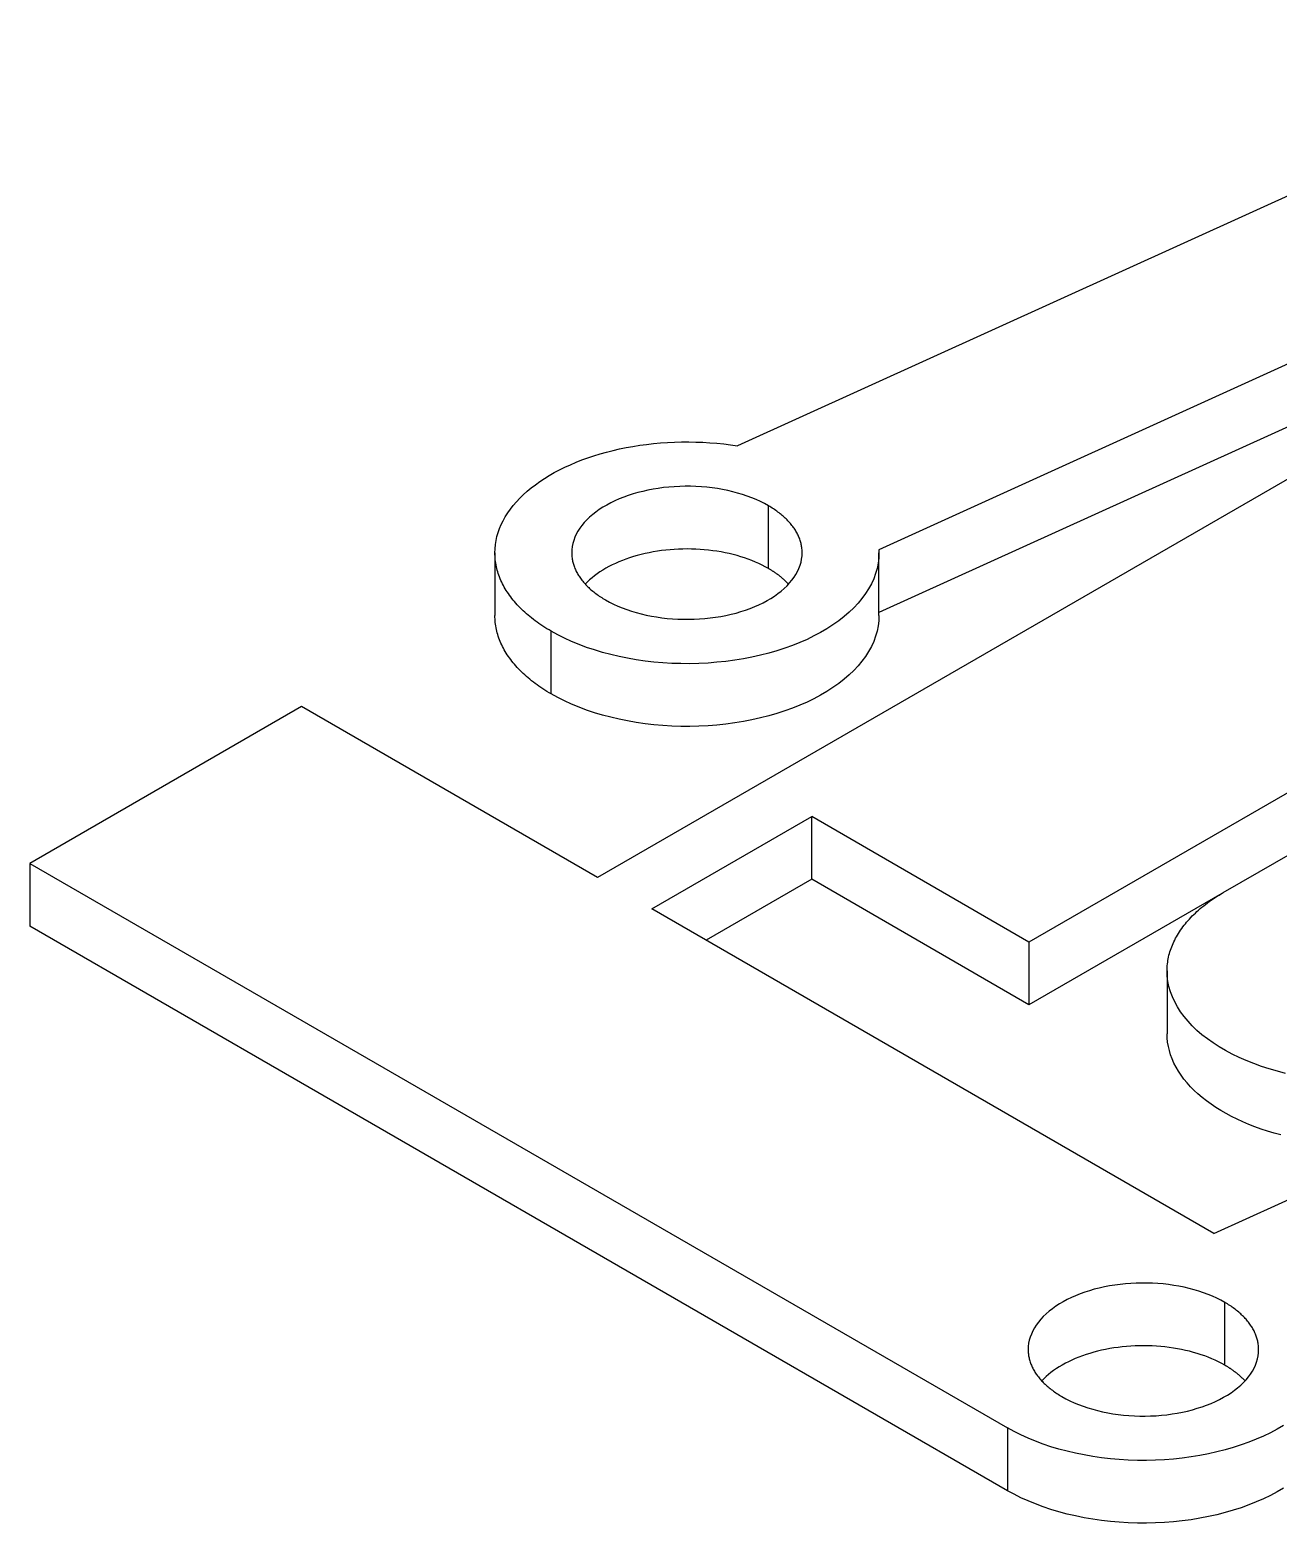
# Model space of a CAD drawing. Header units: millimetres. Extents: x 50 to 268, y 35 to 119.
# Drawn here: x 243 to 248.12, y 107.01 to 113.14 of the extents above; entities that cross this region are included whole.
import ezdxf

# ---------------------------------------------------------------- set-up
doc = ezdxf.new("R2010")
doc.units = ezdxf.units.MM
doc.header["$LTSCALE"] = 0.05
doc.layers.add('iso_model', color=7, linetype='Continuous', lineweight=25)

msp = doc.modelspace()

# ---------------------------------------------------------------- linework, layer by layer
at = {"layer": 'iso_model', "lineweight": 25}
for p, q in [((250.642, 113.5821), (245.9013, 111.4297)), ((251.1399, 113.119), (246.4813, 111.0039)), ((249.9919, 112.3528), (245.3275, 109.6598)), ((249.8933, 112.2959), (246.4816, 110.7469)), ((247.8935, 109.5983), (251.9024, 111.9128)), ((251.1055, 111.7099), (247.0966, 109.3954)), ((246.0283, 110.9268), (246.0283, 111.184)), ((244.9068, 110.9911), (244.9068, 110.7339)), ((246.4816, 110.7339), (246.4816, 110.9911)), ((245.1374, 110.4125), (245.1374, 110.6696)), ((244.1136, 110.3606), (243, 109.7177)), ((245.3275, 109.6598), (244.1136, 110.3606)), ((247.855, 108.2006), (252.5136, 110.3157)), ((245.5502, 109.5312), (246.2057, 109.9097)), ((247.0966, 109.3954), (246.2057, 109.9097)), ((246.2057, 109.6525), (246.2057, 109.9097)), ((243, 109.7177), (243, 109.4605)), ((243, 109.7177), (247.0089, 107.4032)), ((246.2057, 109.6525), (245.7729, 109.4026)), ((247.0966, 109.1382), (246.2057, 109.6525)), ((247.8876, 109.5949), (247.0966, 109.1382)), ((247.855, 108.2006), (245.5502, 109.5312)), ((247.0089, 107.146), (243, 109.4605)), ((247.0966, 109.3954), (247.0966, 109.1382)), ((247.6628, 109.2768), (247.6628, 109.0196)), ((247.8998, 107.6604), (247.8998, 107.9175)), ((247.0089, 107.4032), (247.0089, 107.146))]:
    msp.add_line(p, q, dxfattribs=at)
for points in [[(244.9068, 110.9911, 0), (244.9073, 111.0078, 0), (244.9089, 111.0245, 0), (244.9115, 111.0411, 0), (244.9153, 111.0577, 0), (244.92, 111.0741, 0), (244.9258, 111.0905, 0), (244.9327, 111.1067, 0), (244.9405, 111.1228, 0), (244.9494, 111.1387, 0), (244.9593, 111.1544, 0), (244.9702, 111.1699, 0), (244.9821, 111.1851, 0), (244.9949, 111.2001, 0), (245.0087, 111.2148, 0), (245.0233, 111.2291, 0), (245.0389, 111.2432, 0), (245.0554, 111.2569, 0), (245.0728, 111.2703, 0), (245.0909, 111.2833, 0), (245.1099, 111.2959, 0), (245.1297, 111.3081, 0), (245.1503, 111.3198, 0), (245.1716, 111.3311, 0), (245.1935, 111.342, 0), (245.2162, 111.3524, 0), (245.2395, 111.3623, 0), (245.2634, 111.3717, 0), (245.2879, 111.3805, 0), (245.313, 111.3889, 0), (245.3386, 111.3967, 0), (245.3646, 111.404, 0), (245.3911, 111.4107, 0), (245.418, 111.4168, 0), (245.4453, 111.4224, 0), (245.4729, 111.4274, 0), (245.5008, 111.4318, 0), (245.5289, 111.4356, 0), (245.5573, 111.4388, 0), (245.5859, 111.4414, 0), (245.6146, 111.4434, 0), (245.6435, 111.4448, 0), (245.6724, 111.4455, 0), (245.7013, 111.4457, 0), (245.7302, 111.4452, 0), (245.7591, 111.4442, 0), (245.7879, 111.4425, 0), (245.8165, 111.4402, 0), (245.845, 111.4373, 0), (245.8733, 111.4338, 0), (245.9013, 111.4297, 0)], [(246.0283, 111.184, 0), (246.0122, 111.1928, 0), (245.9953, 111.2013, 0), (245.9779, 111.2092, 0), (245.9597, 111.2167, 0), (245.941, 111.2237, 0), (245.9218, 111.2301, 0), (245.902, 111.2361, 0), (245.8818, 111.2414, 0), (245.8612, 111.2463, 0), (245.8402, 111.2505, 0), (245.8189, 111.2542, 0), (245.7973, 111.2573, 0), (245.7754, 111.2598, 0), (245.7534, 111.2617, 0), (245.7313, 111.263, 0), (245.709, 111.2637, 0), (245.6868, 111.2638, 0), (245.6645, 111.2633, 0), (245.6423, 111.2622, 0), (245.6203, 111.2605, 0), (245.5984, 111.2582, 0), (245.5767, 111.2553, 0), (245.5553, 111.2518, 0), (245.5342, 111.2477, 0), (245.5134, 111.2431, 0), (245.493, 111.2379, 0), (245.4731, 111.2322, 0), (245.4537, 111.2259, 0), (245.4348, 111.2191, 0), (245.4165, 111.2118, 0), (245.3988, 111.204, 0), (245.3818, 111.1957, 0), (245.3654, 111.187, 0), (245.3498, 111.1778, 0), (245.3349, 111.1682, 0), (245.3209, 111.1583, 0), (245.3077, 111.1479, 0), (245.2953, 111.1373, 0), (245.2838, 111.1262, 0), (245.2732, 111.1149, 0), (245.2636, 111.1033, 0), (245.2549, 111.0915, 0), (245.2472, 111.0795, 0), (245.2405, 111.0672, 0), (245.2348, 111.0548, 0), (245.2301, 111.0422, 0), (245.2264, 111.0295, 0), (245.2238, 111.0168, 0), (245.2223, 111.0039, 0), (245.2217, 110.9911, 0)], [(246.1666, 110.9911, 0), (246.1666, 110.9954, 0), (246.1664, 110.9997, 0), (246.1661, 111.0039, 0), (246.1657, 111.0082, 0), (246.1652, 111.0125, 0), (246.1645, 111.0168, 0), (246.1638, 111.021, 0), (246.1629, 111.0253, 0), (246.1619, 111.0295, 0), (246.1608, 111.0338, 0), (246.1596, 111.038, 0), (246.1583, 111.0422, 0), (246.1568, 111.0464, 0), (246.1553, 111.0506, 0), (246.1536, 111.0548, 0), (246.1518, 111.0589, 0), (246.1499, 111.0631, 0), (246.1479, 111.0672, 0), (246.1458, 111.0713, 0), (246.1435, 111.0754, 0), (246.1412, 111.0795, 0), (246.1387, 111.0835, 0), (246.1361, 111.0875, 0), (246.1335, 111.0915, 0), (246.1307, 111.0955, 0), (246.1278, 111.0994, 0), (246.1248, 111.1033, 0), (246.1217, 111.1072, 0), (246.1185, 111.1111, 0), (246.1152, 111.1149, 0), (246.1117, 111.1187, 0), (246.1082, 111.1225, 0), (246.1046, 111.1262, 0), (246.1009, 111.1299, 0), (246.097, 111.1336, 0), (246.0931, 111.1373, 0), (246.0891, 111.1409, 0), (246.0849, 111.1444, 0), (246.0807, 111.1479, 0), (246.0764, 111.1514, 0), (246.072, 111.1549, 0), (246.0675, 111.1583, 0), (246.0629, 111.1616, 0), (246.0582, 111.165, 0), (246.0534, 111.1682, 0), (246.0486, 111.1715, 0), (246.0436, 111.1747, 0), (246.0386, 111.1778, 0), (246.0335, 111.1809, 0), (246.0283, 111.184, 0)], [(246.0283, 110.9268, 0), (246.0156, 110.9339, 0), (246.0024, 110.9406, 0), (245.9889, 110.9471, 0), (245.9749, 110.9533, 0), (245.9605, 110.9592, 0), (245.9458, 110.9648, 0), (245.9307, 110.9701, 0), (245.9153, 110.975, 0), (245.8995, 110.9796, 0), (245.8835, 110.9838, 0), (245.8673, 110.9877, 0), (245.8507, 110.9913, 0), (245.834, 110.9945, 0), (245.8171, 110.9973, 0), (245.8, 110.9998, 0), (245.7827, 111.0019, 0), (245.7654, 111.0036, 0), (245.7479, 111.0049, 0), (245.7303, 111.0059, 0), (245.7127, 111.0065, 0), (245.6951, 111.0067, 0), (245.6775, 111.0065, 0), (245.6599, 111.006, 0), (245.6423, 111.005, 0), (245.6249, 111.0037, 0), (245.6075, 111.0021, 0), (245.5902, 111, 0), (245.5731, 110.9976, 0), (245.5562, 110.9948, 0), (245.5394, 110.9916, 0), (245.5229, 110.9881, 0), (245.5066, 110.9843, 0), (245.4905, 110.98, 0), (245.4748, 110.9755, 0), (245.4593, 110.9706, 0), (245.4442, 110.9654, 0), (245.4294, 110.9598, 0), (245.415, 110.954, 0), (245.401, 110.9478, 0), (245.3874, 110.9413, 0), (245.3742, 110.9346, 0), (245.3614, 110.9276, 0), (245.3492, 110.9203, 0), (245.3374, 110.9127, 0), (245.3261, 110.9049, 0), (245.3153, 110.8968, 0), (245.305, 110.8886, 0), (245.2953, 110.8801, 0), (245.2861, 110.8714, 0), (245.2775, 110.8625, 0)], [(246.4813, 111.0039, 0), (246.4813, 111.0037, 0), (246.4813, 111.0034, 0), (246.4813, 111.0031, 0), (246.4813, 111.0029, 0), (246.4814, 111.0026, 0), (246.4814, 111.0024, 0), (246.4814, 111.0021, 0), (246.4814, 111.0019, 0), (246.4814, 111.0016, 0), (246.4814, 111.0013, 0), (246.4814, 111.0011, 0), (246.4814, 111.0008, 0), (246.4814, 111.0006, 0), (246.4815, 111.0003, 0), (246.4815, 111.0001, 0), (246.4815, 110.9998, 0), (246.4815, 110.9996, 0), (246.4815, 110.9993, 0), (246.4815, 110.999, 0), (246.4815, 110.9988, 0), (246.4815, 110.9985, 0), (246.4815, 110.9983, 0), (246.4815, 110.998, 0), (246.4815, 110.9978, 0), (246.4815, 110.9975, 0), (246.4815, 110.9972, 0), (246.4815, 110.997, 0), (246.4816, 110.9967, 0), (246.4816, 110.9965, 0), (246.4816, 110.9962, 0), (246.4816, 110.996, 0), (246.4816, 110.9957, 0), (246.4816, 110.9955, 0), (246.4816, 110.9952, 0), (246.4816, 110.9949, 0), (246.4816, 110.9947, 0), (246.4816, 110.9944, 0), (246.4816, 110.9942, 0), (246.4816, 110.9939, 0), (246.4816, 110.9937, 0), (246.4816, 110.9934, 0), (246.4816, 110.9931, 0), (246.4816, 110.9929, 0), (246.4816, 110.9926, 0), (246.4816, 110.9924, 0), (246.4816, 110.9921, 0), (246.4816, 110.9919, 0), (246.4816, 110.9916, 0), (246.4816, 110.9914, 0), (246.4816, 110.9911, 0)], [(245.1374, 110.6696, 0), (245.1287, 110.6747, 0), (245.1202, 110.6799, 0), (245.1118, 110.6851, 0), (245.1035, 110.6905, 0), (245.0954, 110.6958, 0), (245.0875, 110.7013, 0), (245.0797, 110.7069, 0), (245.072, 110.7125, 0), (245.0645, 110.7181, 0), (245.0572, 110.7239, 0), (245.05, 110.7297, 0), (245.0429, 110.7356, 0), (245.0361, 110.7415, 0), (245.0293, 110.7475, 0), (245.0228, 110.7536, 0), (245.0164, 110.7597, 0), (245.0102, 110.7659, 0), (245.0042, 110.7721, 0), (244.9983, 110.7784, 0), (244.9926, 110.7847, 0), (244.9871, 110.7911, 0), (244.9817, 110.7975, 0), (244.9765, 110.804, 0), (244.9715, 110.8105, 0), (244.9667, 110.8171, 0), (244.9621, 110.8237, 0), (244.9576, 110.8304, 0), (244.9533, 110.8371, 0), (244.9492, 110.8438, 0), (244.9453, 110.8506, 0), (244.9416, 110.8574, 0), (244.938, 110.8643, 0), (244.9347, 110.8711, 0), (244.9315, 110.878, 0), (244.9285, 110.885, 0), (244.9257, 110.8919, 0), (244.9231, 110.8989, 0), (244.9207, 110.9059, 0), (244.9185, 110.9129, 0), (244.9165, 110.92, 0), (244.9146, 110.927, 0), (244.913, 110.9341, 0), (244.9115, 110.9412, 0), (244.9103, 110.9483, 0), (244.9092, 110.9554, 0), (244.9083, 110.9626, 0), (244.9076, 110.9697, 0), (244.9072, 110.9768, 0), (244.9069, 110.984, 0), (244.9068, 110.9911, 0)], [(246.4816, 110.9911, 0), (246.4807, 110.9697, 0), (246.4781, 110.9483, 0), (246.4738, 110.927, 0), (246.4677, 110.9059, 0), (246.4599, 110.885, 0), (246.4503, 110.8643, 0), (246.4392, 110.8438, 0), (246.4263, 110.8237, 0), (246.4119, 110.804, 0), (246.3958, 110.7847, 0), (246.3782, 110.7659, 0), (246.359, 110.7475, 0), (246.3384, 110.7297, 0), (246.3164, 110.7125, 0), (246.293, 110.6958, 0), (246.2682, 110.6799, 0), (246.2422, 110.6646, 0), (246.2149, 110.6501, 0), (246.1865, 110.6363, 0), (246.157, 110.6233, 0), (246.1265, 110.6111, 0), (246.095, 110.5998, 0), (246.0626, 110.5893, 0), (246.0295, 110.5797, 0), (245.9955, 110.5711, 0), (245.9609, 110.5634, 0), (245.9257, 110.5566, 0), (245.89, 110.5508, 0), (245.8539, 110.5459, 0), (245.8174, 110.5421, 0), (245.7806, 110.5392, 0), (245.7436, 110.5374, 0), (245.7066, 110.5365, 0), (245.6695, 110.5367, 0), (245.6324, 110.5379, 0), (245.5955, 110.5401, 0), (245.5588, 110.5433, 0), (245.5224, 110.5474, 0), (245.4864, 110.5526, 0), (245.4509, 110.5587, 0), (245.4159, 110.5658, 0), (245.3815, 110.5739, 0), (245.3478, 110.5828, 0), (245.3148, 110.5927, 0), (245.2828, 110.6035, 0), (245.2516, 110.6151, 0), (245.2214, 110.6275, 0), (245.1923, 110.6408, 0), (245.1642, 110.6549, 0), (245.1374, 110.6696, 0)], [(245.2217, 110.9911, 0), (245.2218, 110.9868, 0), (245.222, 110.9825, 0), (245.2223, 110.9782, 0), (245.2227, 110.974, 0), (245.2232, 110.9697, 0), (245.2238, 110.9654, 0), (245.2246, 110.9612, 0), (245.2255, 110.9569, 0), (245.2264, 110.9527, 0), (245.2276, 110.9484, 0), (245.2288, 110.9442, 0), (245.2301, 110.94, 0), (245.2316, 110.9358, 0), (245.2331, 110.9316, 0), (245.2348, 110.9274, 0), (245.2366, 110.9233, 0), (245.2385, 110.9191, 0), (245.2405, 110.915, 0), (245.2426, 110.9109, 0), (245.2449, 110.9068, 0), (245.2472, 110.9027, 0), (245.2497, 110.8987, 0), (245.2522, 110.8947, 0), (245.2549, 110.8907, 0), (245.2577, 110.8867, 0), (245.2606, 110.8828, 0), (245.2636, 110.8788, 0), (245.2667, 110.875, 0), (245.2699, 110.8711, 0), (245.2732, 110.8673, 0), (245.2767, 110.8635, 0), (245.2802, 110.8597, 0), (245.2838, 110.856, 0), (245.2875, 110.8522, 0), (245.2914, 110.8486, 0), (245.2953, 110.8449, 0), (245.2993, 110.8413, 0), (245.3034, 110.8378, 0), (245.3077, 110.8343, 0), (245.312, 110.8308, 0), (245.3164, 110.8273, 0), (245.3209, 110.8239, 0), (245.3255, 110.8206, 0), (245.3302, 110.8172, 0), (245.3349, 110.8139, 0), (245.3398, 110.8107, 0), (245.3447, 110.8075, 0), (245.3498, 110.8044, 0), (245.3549, 110.8013, 0), (245.3601, 110.7982, 0)], [(245.3601, 110.7982, 0), (245.3762, 110.7893, 0), (245.393, 110.7809, 0), (245.4105, 110.773, 0), (245.4286, 110.7655, 0), (245.4473, 110.7585, 0), (245.4666, 110.7521, 0), (245.4863, 110.7461, 0), (245.5066, 110.7408, 0), (245.5272, 110.7359, 0), (245.5482, 110.7317, 0), (245.5695, 110.728, 0), (245.5911, 110.7249, 0), (245.613, 110.7224, 0), (245.635, 110.7205, 0), (245.6571, 110.7192, 0), (245.6794, 110.7185, 0), (245.7016, 110.7184, 0), (245.7239, 110.7189, 0), (245.746, 110.72, 0), (245.7681, 110.7217, 0), (245.79, 110.724, 0), (245.8117, 110.7269, 0), (245.8331, 110.7304, 0), (245.8542, 110.7345, 0), (245.875, 110.7391, 0), (245.8954, 110.7443, 0), (245.9153, 110.75, 0), (245.9347, 110.7563, 0), (245.9536, 110.7631, 0), (245.9719, 110.7704, 0), (245.9896, 110.7782, 0), (246.0066, 110.7865, 0), (246.023, 110.7952, 0), (246.0386, 110.8044, 0), (246.0534, 110.8139, 0), (246.0675, 110.8239, 0), (246.0807, 110.8343, 0), (246.0931, 110.8449, 0), (246.1046, 110.856, 0), (246.1152, 110.8673, 0), (246.1248, 110.8788, 0), (246.1335, 110.8907, 0), (246.1412, 110.9027, 0), (246.1479, 110.915, 0), (246.1536, 110.9274, 0), (246.1583, 110.94, 0), (246.1619, 110.9527, 0), (246.1645, 110.9654, 0), (246.1661, 110.9782, 0), (246.1666, 110.9911, 0)], [(246.1109, 110.8625, 0), (246.1095, 110.8639, 0), (246.1082, 110.8653, 0), (246.1069, 110.8667, 0), (246.1055, 110.8681, 0), (246.1041, 110.8695, 0), (246.1027, 110.8709, 0), (246.1013, 110.8723, 0), (246.0999, 110.8737, 0), (246.0985, 110.8751, 0), (246.097, 110.8764, 0), (246.0956, 110.8778, 0), (246.0941, 110.8792, 0), (246.0926, 110.8805, 0), (246.0911, 110.8819, 0), (246.0896, 110.8832, 0), (246.088, 110.8846, 0), (246.0865, 110.8859, 0), (246.0849, 110.8872, 0), (246.0834, 110.8886, 0), (246.0818, 110.8899, 0), (246.0802, 110.8912, 0), (246.0786, 110.8925, 0), (246.077, 110.8938, 0), (246.0753, 110.8951, 0), (246.0737, 110.8964, 0), (246.072, 110.8977, 0), (246.0703, 110.899, 0), (246.0686, 110.9003, 0), (246.0669, 110.9015, 0), (246.0652, 110.9028, 0), (246.0635, 110.9041, 0), (246.0617, 110.9053, 0), (246.06, 110.9066, 0), (246.0582, 110.9078, 0), (246.0564, 110.909, 0), (246.0546, 110.9103, 0), (246.0528, 110.9115, 0), (246.051, 110.9127, 0), (246.0492, 110.9139, 0), (246.0474, 110.9151, 0), (246.0455, 110.9163, 0), (246.0436, 110.9175, 0), (246.0418, 110.9187, 0), (246.0399, 110.9199, 0), (246.038, 110.921, 0), (246.036, 110.9222, 0), (246.0341, 110.9234, 0), (246.0322, 110.9245, 0), (246.0302, 110.9257, 0), (246.0283, 110.9268, 0)], [(245.1374, 110.4125, 0), (245.1287, 110.4176, 0), (245.1202, 110.4227, 0), (245.1118, 110.428, 0), (245.1035, 110.4333, 0), (245.0954, 110.4387, 0), (245.0875, 110.4441, 0), (245.0797, 110.4497, 0), (245.072, 110.4553, 0), (245.0645, 110.461, 0), (245.0572, 110.4667, 0), (245.05, 110.4725, 0), (245.0429, 110.4784, 0), (245.0361, 110.4843, 0), (245.0293, 110.4903, 0), (245.0228, 110.4964, 0), (245.0164, 110.5025, 0), (245.0102, 110.5087, 0), (245.0042, 110.5149, 0), (244.9983, 110.5212, 0), (244.9926, 110.5275, 0), (244.9871, 110.5339, 0), (244.9817, 110.5404, 0), (244.9765, 110.5468, 0), (244.9715, 110.5534, 0), (244.9667, 110.56, 0), (244.9621, 110.5666, 0), (244.9576, 110.5732, 0), (244.9533, 110.5799, 0), (244.9492, 110.5867, 0), (244.9453, 110.5934, 0), (244.9416, 110.6002, 0), (244.938, 110.6071, 0), (244.9347, 110.614, 0), (244.9315, 110.6209, 0), (244.9285, 110.6278, 0), (244.9257, 110.6348, 0), (244.9231, 110.6417, 0), (244.9207, 110.6487, 0), (244.9185, 110.6558, 0), (244.9165, 110.6628, 0), (244.9146, 110.6699, 0), (244.913, 110.6769, 0), (244.9115, 110.684, 0), (244.9103, 110.6911, 0), (244.9092, 110.6983, 0), (244.9083, 110.7054, 0), (244.9076, 110.7125, 0), (244.9072, 110.7196, 0), (244.9069, 110.7268, 0), (244.9068, 110.7339, 0)], [(246.4816, 110.7339, 0), (246.4807, 110.7125, 0), (246.4781, 110.6911, 0), (246.4738, 110.6699, 0), (246.4677, 110.6487, 0), (246.4599, 110.6278, 0), (246.4503, 110.6071, 0), (246.4392, 110.5867, 0), (246.4263, 110.5666, 0), (246.4119, 110.5468, 0), (246.3958, 110.5275, 0), (246.3782, 110.5087, 0), (246.359, 110.4903, 0), (246.3384, 110.4725, 0), (246.3164, 110.4553, 0), (246.293, 110.4387, 0), (246.2682, 110.4227, 0), (246.2422, 110.4075, 0), (246.2149, 110.3929, 0), (246.1865, 110.3791, 0), (246.157, 110.3661, 0), (246.1265, 110.354, 0), (246.095, 110.3426, 0), (246.0626, 110.3322, 0), (246.0295, 110.3226, 0), (245.9955, 110.3139, 0), (245.9609, 110.3062, 0), (245.9257, 110.2994, 0), (245.89, 110.2936, 0), (245.8539, 110.2888, 0), (245.8174, 110.2849, 0), (245.7806, 110.2821, 0), (245.7436, 110.2802, 0), (245.7066, 110.2794, 0), (245.6695, 110.2795, 0), (245.6324, 110.2807, 0), (245.5955, 110.2829, 0), (245.5588, 110.2861, 0), (245.5224, 110.2903, 0), (245.4864, 110.2954, 0), (245.4509, 110.3016, 0), (245.4159, 110.3087, 0), (245.3815, 110.3167, 0), (245.3478, 110.3257, 0), (245.3148, 110.3355, 0), (245.2828, 110.3463, 0), (245.2516, 110.3579, 0), (245.2214, 110.3704, 0), (245.1923, 110.3836, 0), (245.1642, 110.3977, 0), (245.1374, 110.4125, 0)], [(247.6628, 109.2768, 0), (247.6629, 109.284, 0), (247.6632, 109.2911, 0), (247.6637, 109.2982, 0), (247.6644, 109.3054, 0), (247.6653, 109.3125, 0), (247.6663, 109.3196, 0), (247.6676, 109.3267, 0), (247.669, 109.3338, 0), (247.6707, 109.3409, 0), (247.6725, 109.3479, 0), (247.6746, 109.355, 0), (247.6768, 109.362, 0), (247.6792, 109.369, 0), (247.6818, 109.376, 0), (247.6846, 109.3829, 0), (247.6876, 109.3899, 0), (247.6907, 109.3968, 0), (247.6941, 109.4036, 0), (247.6976, 109.4105, 0), (247.7014, 109.4173, 0), (247.7053, 109.4241, 0), (247.7094, 109.4308, 0), (247.7137, 109.4375, 0), (247.7181, 109.4442, 0), (247.7228, 109.4508, 0), (247.7276, 109.4574, 0), (247.7326, 109.4639, 0), (247.7378, 109.4704, 0), (247.7431, 109.4768, 0), (247.7487, 109.4832, 0), (247.7544, 109.4895, 0), (247.7602, 109.4958, 0), (247.7663, 109.5021, 0), (247.7725, 109.5082, 0), (247.7789, 109.5143, 0), (247.7854, 109.5204, 0), (247.7921, 109.5264, 0), (247.799, 109.5323, 0), (247.806, 109.5382, 0), (247.8132, 109.544, 0), (247.8206, 109.5498, 0), (247.8281, 109.5554, 0), (247.8357, 109.5611, 0), (247.8435, 109.5666, 0), (247.8515, 109.5721, 0), (247.8596, 109.5775, 0), (247.8679, 109.5828, 0), (247.8763, 109.588, 0), (247.8848, 109.5932, 0), (247.8935, 109.5983, 0)], [(248.1489, 108.8568, 0), (248.115, 108.8655, 0), (248.0818, 108.875, 0), (248.0494, 108.8855, 0), (248.0179, 108.8968, 0), (247.9874, 108.909, 0), (247.9579, 108.922, 0), (247.9295, 108.9358, 0), (247.9023, 108.9503, 0), (247.8763, 108.9656, 0), (247.8515, 108.9816, 0), (247.8281, 108.9982, 0), (247.806, 109.0154, 0), (247.7854, 109.0332, 0), (247.7663, 109.0516, 0), (247.7487, 109.0704, 0), (247.7326, 109.0897, 0), (247.7181, 109.1095, 0), (247.7053, 109.1296, 0), (247.6941, 109.15, 0), (247.6846, 109.1707, 0), (247.6768, 109.1916, 0), (247.6707, 109.2128, 0), (247.6663, 109.234, 0), (247.6637, 109.2554, 0), (247.6628, 109.2768, 0)], [(248.1286, 108.6047, 0), (248.1013, 108.6121, 0), (248.0745, 108.6201, 0), (248.0483, 108.6287, 0), (248.0226, 108.6379, 0), (247.9976, 108.6476, 0), (247.9732, 108.6579, 0), (247.9496, 108.6688, 0), (247.9267, 108.6801, 0), (247.9045, 108.6919, 0), (247.8831, 108.7042, 0), (247.8626, 108.717, 0), (247.843, 108.7303, 0), (247.8242, 108.7439, 0), (247.8064, 108.758, 0), (247.7895, 108.7724, 0), (247.7735, 108.7872, 0), (247.7586, 108.8023, 0), (247.7447, 108.8178, 0), (247.7318, 108.8336, 0), (247.72, 108.8496, 0), (247.7092, 108.8659, 0), (247.6996, 108.8824, 0), (247.691, 108.8991, 0), (247.6836, 108.916, 0), (247.6773, 108.933, 0), (247.6721, 108.9502, 0), (247.668, 108.9675, 0), (247.6651, 108.9848, 0), (247.6634, 109.0022, 0), (247.6628, 109.0196, 0)], [(247.8998, 107.9175, 0), (247.8837, 107.9264, 0), (247.8669, 107.9348, 0), (247.8494, 107.9428, 0), (247.8313, 107.9503, 0), (247.8126, 107.9572, 0), (247.7933, 107.9637, 0), (247.7736, 107.9696, 0), (247.7533, 107.975, 0), (247.7327, 107.9798, 0), (247.7117, 107.9841, 0), (247.6904, 107.9878, 0), (247.6688, 107.9909, 0), (247.6469, 107.9934, 0), (247.6249, 107.9953, 0), (247.6028, 107.9966, 0), (247.5805, 107.9973, 0), (247.5583, 107.9974, 0), (247.536, 107.9969, 0), (247.5139, 107.9958, 0), (247.4918, 107.9941, 0), (247.4699, 107.9918, 0), (247.4482, 107.9889, 0), (247.4268, 107.9854, 0), (247.4057, 107.9813, 0), (247.3849, 107.9767, 0), (247.3645, 107.9715, 0), (247.3446, 107.9657, 0), (247.3252, 107.9594, 0), (247.3063, 107.9526, 0), (247.288, 107.9453, 0), (247.2703, 107.9375, 0), (247.2533, 107.9293, 0), (247.2369, 107.9205, 0), (247.2213, 107.9114, 0), (247.2064, 107.9018, 0), (247.1924, 107.8918, 0), (247.1792, 107.8815, 0), (247.1668, 107.8708, 0), (247.1553, 107.8598, 0), (247.1447, 107.8485, 0), (247.1351, 107.8369, 0), (247.1264, 107.8251, 0), (247.1187, 107.813, 0), (247.112, 107.8008, 0), (247.1063, 107.7883, 0), (247.1016, 107.7758, 0), (247.098, 107.7631, 0), (247.0953, 107.7503, 0), (247.0938, 107.7375, 0), (247.0932, 107.7247, 0)], [(248.0382, 107.7247, 0), (248.0381, 107.7289, 0), (248.0379, 107.7332, 0), (248.0376, 107.7375, 0), (248.0372, 107.7418, 0), (248.0367, 107.7461, 0), (248.0361, 107.7503, 0), (248.0353, 107.7546, 0), (248.0344, 107.7588, 0), (248.0334, 107.7631, 0), (248.0323, 107.7673, 0), (248.0311, 107.7715, 0), (248.0298, 107.7758, 0), (248.0283, 107.78, 0), (248.0268, 107.7842, 0), (248.0251, 107.7883, 0), (248.0233, 107.7925, 0), (248.0214, 107.7966, 0), (248.0194, 107.8008, 0), (248.0173, 107.8049, 0), (248.015, 107.8089, 0), (248.0127, 107.813, 0), (248.0102, 107.8171, 0), (248.0077, 107.8211, 0), (248.005, 107.8251, 0), (248.0022, 107.829, 0), (247.9993, 107.833, 0), (247.9963, 107.8369, 0), (247.9932, 107.8408, 0), (247.99, 107.8447, 0), (247.9867, 107.8485, 0), (247.9832, 107.8523, 0), (247.9797, 107.8561, 0), (247.9761, 107.8598, 0), (247.9724, 107.8635, 0), (247.9685, 107.8672, 0), (247.9646, 107.8708, 0), (247.9606, 107.8744, 0), (247.9565, 107.878, 0), (247.9522, 107.8815, 0), (247.9479, 107.885, 0), (247.9435, 107.8884, 0), (247.939, 107.8918, 0), (247.9344, 107.8952, 0), (247.9297, 107.8985, 0), (247.925, 107.9018, 0), (247.9201, 107.905, 0), (247.9151, 107.9082, 0), (247.9101, 107.9114, 0), (247.905, 107.9145, 0), (247.8998, 107.9175, 0)], [(247.0932, 107.7247, 0), (247.0933, 107.7204, 0), (247.0935, 107.7161, 0), (247.0938, 107.7118, 0), (247.0942, 107.7075, 0), (247.0947, 107.7033, 0), (247.0953, 107.699, 0), (247.0961, 107.6947, 0), (247.097, 107.6905, 0), (247.098, 107.6862, 0), (247.0991, 107.682, 0), (247.1003, 107.6778, 0), (247.1016, 107.6735, 0), (247.1031, 107.6693, 0), (247.1046, 107.6652, 0), (247.1063, 107.661, 0), (247.1081, 107.6568, 0), (247.11, 107.6527, 0), (247.112, 107.6486, 0), (247.1141, 107.6444, 0), (247.1164, 107.6404, 0), (247.1187, 107.6363, 0), (247.1212, 107.6323, 0), (247.1237, 107.6282, 0), (247.1264, 107.6242, 0), (247.1292, 107.6203, 0), (247.1321, 107.6163, 0), (247.1351, 107.6124, 0), (247.1382, 107.6085, 0), (247.1414, 107.6047, 0), (247.1447, 107.6008, 0), (247.1482, 107.597, 0), (247.1517, 107.5932, 0), (247.1553, 107.5895, 0), (247.159, 107.5858, 0), (247.1629, 107.5821, 0), (247.1668, 107.5785, 0), (247.1708, 107.5749, 0), (247.1749, 107.5713, 0), (247.1792, 107.5678, 0), (247.1835, 107.5643, 0), (247.1879, 107.5609, 0), (247.1924, 107.5575, 0), (247.197, 107.5541, 0), (247.2017, 107.5508, 0), (247.2064, 107.5475, 0), (247.2113, 107.5443, 0), (247.2163, 107.5411, 0), (247.2213, 107.5379, 0), (247.2264, 107.5348, 0), (247.2316, 107.5318, 0)], [(247.8998, 107.6604, 0), (247.8871, 107.6674, 0), (247.8739, 107.6742, 0), (247.8604, 107.6807, 0), (247.8464, 107.6869, 0), (247.832, 107.6928, 0), (247.8173, 107.6984, 0), (247.8022, 107.7036, 0), (247.7868, 107.7085, 0), (247.7711, 107.7131, 0), (247.755, 107.7174, 0), (247.7388, 107.7213, 0), (247.7222, 107.7248, 0), (247.7055, 107.728, 0), (247.6886, 107.7309, 0), (247.6715, 107.7333, 0), (247.6542, 107.7354, 0), (247.6369, 107.7371, 0), (247.6194, 107.7385, 0), (247.6018, 107.7394, 0), (247.5843, 107.74, 0), (247.5666, 107.7402, 0), (247.549, 107.7401, 0), (247.5314, 107.7395, 0), (247.5139, 107.7386, 0), (247.4964, 107.7373, 0), (247.479, 107.7356, 0), (247.4617, 107.7336, 0), (247.4446, 107.7311, 0), (247.4277, 107.7283, 0), (247.4109, 107.7252, 0), (247.3944, 107.7217, 0), (247.3781, 107.7178, 0), (247.362, 107.7136, 0), (247.3463, 107.709, 0), (247.3308, 107.7042, 0), (247.3157, 107.6989, 0), (247.3009, 107.6934, 0), (247.2865, 107.6875, 0), (247.2725, 107.6814, 0), (247.2589, 107.6749, 0), (247.2457, 107.6681, 0), (247.2329, 107.6611, 0), (247.2207, 107.6538, 0), (247.2089, 107.6463, 0), (247.1976, 107.6384, 0), (247.1868, 107.6304, 0), (247.1765, 107.6221, 0), (247.1668, 107.6136, 0), (247.1576, 107.6049, 0), (247.149, 107.5961, 0)], [(247.2316, 107.5318, 0), (247.2477, 107.5229, 0), (247.2645, 107.5145, 0), (247.282, 107.5065, 0), (247.3001, 107.4991, 0), (247.3188, 107.4921, 0), (247.3381, 107.4856, 0), (247.3579, 107.4797, 0), (247.3781, 107.4743, 0), (247.3987, 107.4695, 0), (247.4197, 107.4652, 0), (247.441, 107.4616, 0), (247.4626, 107.4585, 0), (247.4845, 107.4559, 0), (247.5065, 107.454, 0), (247.5286, 107.4527, 0), (247.5509, 107.452, 0), (247.5731, 107.4519, 0), (247.5954, 107.4524, 0), (247.6175, 107.4535, 0), (247.6396, 107.4552, 0), (247.6615, 107.4576, 0), (247.6832, 107.4605, 0), (247.7046, 107.4639, 0), (247.7257, 107.468, 0), (247.7465, 107.4726, 0), (247.7669, 107.4778, 0), (247.7868, 107.4836, 0), (247.8062, 107.4899, 0), (247.8251, 107.4967, 0), (247.8434, 107.504, 0), (247.8611, 107.5118, 0), (247.8781, 107.52, 0), (247.8945, 107.5288, 0), (247.9101, 107.5379, 0), (247.925, 107.5475, 0), (247.939, 107.5575, 0), (247.9522, 107.5678, 0), (247.9646, 107.5785, 0), (247.9761, 107.5895, 0), (247.9867, 107.6008, 0), (247.9963, 107.6124, 0), (248.005, 107.6242, 0), (248.0127, 107.6363, 0), (248.0194, 107.6486, 0), (248.0251, 107.661, 0), (248.0298, 107.6735, 0), (248.0334, 107.6862, 0), (248.0361, 107.699, 0), (248.0376, 107.7118, 0), (248.0382, 107.7247, 0)], [(247.9824, 107.5961, 0), (247.981, 107.5975, 0), (247.9797, 107.5989, 0), (247.9784, 107.6003, 0), (247.977, 107.6017, 0), (247.9756, 107.6031, 0), (247.9742, 107.6045, 0), (247.9728, 107.6059, 0), (247.9714, 107.6073, 0), (247.97, 107.6086, 0), (247.9685, 107.61, 0), (247.9671, 107.6114, 0), (247.9656, 107.6127, 0), (247.9641, 107.6141, 0), (247.9626, 107.6154, 0), (247.9611, 107.6168, 0), (247.9596, 107.6181, 0), (247.958, 107.6195, 0), (247.9565, 107.6208, 0), (247.9549, 107.6221, 0), (247.9533, 107.6234, 0), (247.9517, 107.6248, 0), (247.9501, 107.6261, 0), (247.9485, 107.6274, 0), (247.9468, 107.6287, 0), (247.9452, 107.63, 0), (247.9435, 107.6313, 0), (247.9418, 107.6325, 0), (247.9401, 107.6338, 0), (247.9384, 107.6351, 0), (247.9367, 107.6364, 0), (247.935, 107.6376, 0), (247.9333, 107.6389, 0), (247.9315, 107.6401, 0), (247.9297, 107.6414, 0), (247.928, 107.6426, 0), (247.9262, 107.6438, 0), (247.9244, 107.645, 0), (247.9225, 107.6463, 0), (247.9207, 107.6475, 0), (247.9189, 107.6487, 0), (247.917, 107.6499, 0), (247.9151, 107.6511, 0), (247.9133, 107.6522, 0), (247.9114, 107.6534, 0), (247.9095, 107.6546, 0), (247.9076, 107.6558, 0), (247.9056, 107.6569, 0), (247.9037, 107.6581, 0), (247.9017, 107.6592, 0), (247.8998, 107.6604, 0)], [(248.1397, 107.4134, 0), (248.1137, 107.3982, 0), (248.0864, 107.3836, 0), (248.058, 107.3699, 0), (248.0285, 107.3569, 0), (247.998, 107.3447, 0), (247.9665, 107.3333, 0), (247.9342, 107.3229, 0), (247.901, 107.3133, 0), (247.867, 107.3046, 0), (247.8324, 107.2969, 0), (247.7972, 107.2901, 0), (247.7615, 107.2843, 0), (247.7254, 107.2795, 0), (247.6889, 107.2756, 0), (247.6521, 107.2728, 0), (247.6151, 107.2709, 0), (247.5781, 107.2701, 0), (247.541, 107.2703, 0), (247.5039, 107.2714, 0), (247.467, 107.2736, 0), (247.4303, 107.2768, 0), (247.3939, 107.281, 0), (247.3579, 107.2862, 0), (247.3224, 107.2923, 0), (247.2874, 107.2994, 0), (247.253, 107.3074, 0), (247.2193, 107.3164, 0), (247.1864, 107.3263, 0), (247.1543, 107.337, 0), (247.1231, 107.3486, 0), (247.0929, 107.3611, 0), (247.0638, 107.3744, 0), (247.0358, 107.3884, 0), (247.0089, 107.4032, 0)], [(248.1397, 107.1563, 0), (248.1137, 107.141, 0), (248.0864, 107.1265, 0), (248.058, 107.1127, 0), (248.0285, 107.0997, 0), (247.998, 107.0875, 0), (247.9665, 107.0762, 0), (247.9342, 107.0657, 0), (247.901, 107.0561, 0), (247.867, 107.0475, 0), (247.8324, 107.0397, 0), (247.7972, 107.033, 0), (247.7615, 107.0271, 0), (247.7254, 107.0223, 0), (247.6889, 107.0185, 0), (247.6521, 107.0156, 0), (247.6151, 107.0138, 0), (247.5781, 107.0129, 0), (247.541, 107.0131, 0), (247.5039, 107.0143, 0), (247.467, 107.0164, 0), (247.4303, 107.0196, 0), (247.3939, 107.0238, 0), (247.3579, 107.029, 0), (247.3224, 107.0351, 0), (247.2874, 107.0422, 0), (247.253, 107.0503, 0), (247.2193, 107.0592, 0), (247.1864, 107.0691, 0), (247.1543, 107.0799, 0), (247.1231, 107.0915, 0), (247.0929, 107.1039, 0), (247.0638, 107.1172, 0), (247.0358, 107.1312, 0), (247.0089, 107.146, 0)]]:
    msp.add_polyline3d(points, dxfattribs=at)

doc.saveas('drawing.dxf')
